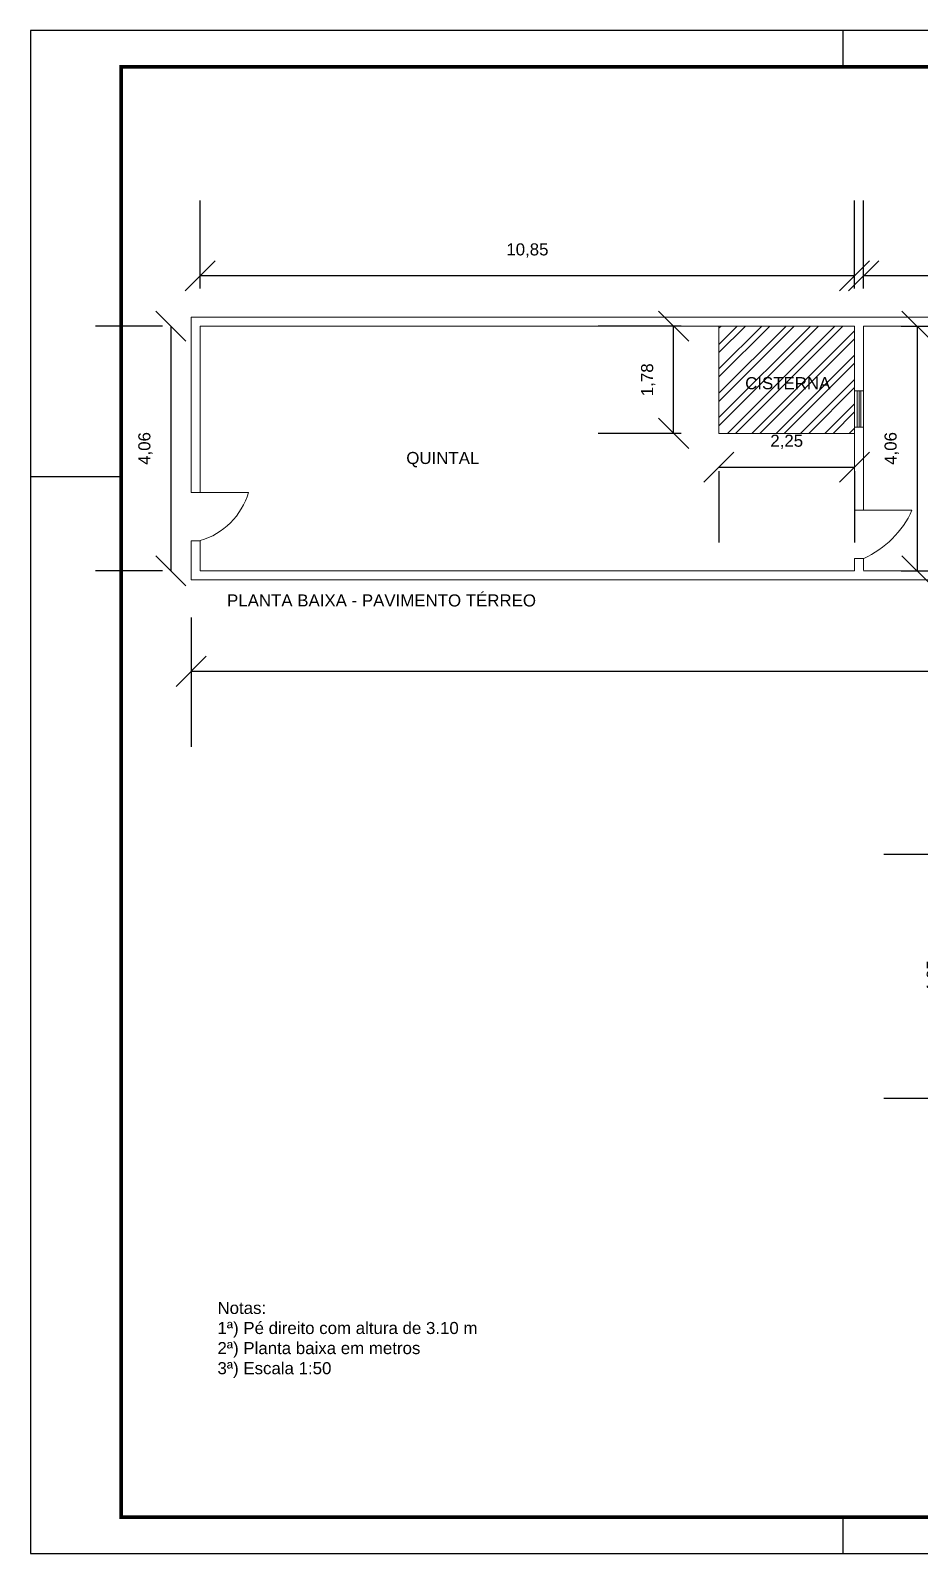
# Model space of a CAD drawing. Header units: metres. Extents: x 4134.4 to 4170.2, y 1413.2 to 1438.5.
# Drawn here: x 4134.42 to 4149.16, y 1413.25 to 1438.51 of the extents above; entities that cross this region are included whole.
import ezdxf

# ---------------------------------------------------------------- set-up
doc = ezdxf.new("R2010")
doc.units = ezdxf.units.M
doc.linetypes.add('ACAD_ISO02W100', pattern=[15, 12, -3])
doc.layers.add('ARQ-FOLHA', color=7, linetype='Continuous')
for name, color, linetype, lineweight in [('JANELA', 250, 'Continuous', 15), ('PAREDES', 7, 'Continuous', 5), ('PORTAS', 8, 'Continuous', 5)]:
    doc.layers.add(name, color=color, linetype=linetype, lineweight=lineweight)
doc.styles.get("Standard").update_dxf_attribs({"font": 'arial.ttf', "height": 0.2})
doc.dimstyles.new('ISO-25', dxfattribs={"dimtxt": 0.2, "dimasz": 0.5, "dimexe": 1.25, "dimexo": 0.625, "dimgap": 0.3, "dimtad": 1, "dimtxsty": 'Standard', "dimblk": 'OBLIQUE', "dimcen": 0.5, "dimadec": 0, "dimazin": 0, "dimtfac": 1, "dimtmove": 0, "dimatfit": 3, "dimldrblk": 'OBLIQUE', "dimfxl": 1, "dimarcsym": 0})

# ---------------------------------------------------------------- blocks, each defined once
blk = doc.blocks.new('FOLHA A2')
at = {"layer": 'ARQ-FOLHA'}
for p, q in [((594, 0), (0, 0)), ((0, 0), (0, -420)), ((224, -10), (224, 0)), ((0, -123), (25, -123)), ((224, -420), (224, -410)), ((0, -420), (594, -420))]:
    blk.add_line(p, q, dxfattribs=at)
at = {"layer": 'ARQ-FOLHA', "const_width": 1}
blk.add_lwpolyline([(25, -410), (584, -410), (584, -10), (25, -10), (25, -410)], dxfattribs=at)
blk = doc.blocks.new('_Oblique')
at = {"color": 0, "linetype": 'ByBlock', "lineweight": -2}
blk.add_line((-0.5, -0.5), (0.5, 0.5), dxfattribs=at)
blk = doc.blocks.new('*D18')
at = {"layer": 'Defpoints', "color": 0, "transparency": 16777216}
for p in [(4137.087, 1429.4), (4168.605, 1429.4), (4168.605, 1427.883)]:
    blk.add_point(p, dxfattribs=at)
at = {"layer": 'PAREDES', "color": 0, "lineweight": -2, "transparency": 16777216}
for p, q in [((4137.087, 1428.775), (4137.087, 1426.633)), ((4168.605, 1428.775), (4168.605, 1426.633)), ((4137.087, 1427.883), (4168.605, 1427.883))]:
    blk.add_line(p, q, dxfattribs=at)
at = {"layer": 'PAREDES', "color": 0, "lineweight": -2, "transparency": 16777216, "xscale": 0.5, "yscale": 0.5, "zscale": 0.5, "rotation": 180}
blk.add_blockref('_Oblique', (4137.087, 1427.883), dxfattribs=at)
at = {"layer": 'PAREDES', "color": 0, "lineweight": -2, "transparency": 16777216, "xscale": 0.5, "yscale": 0.5, "zscale": 0.5}
blk.add_blockref('_Oblique', (4168.605, 1427.883), dxfattribs=at)
at = {"layer": 'PAREDES', "color": 0, "transparency": 16777216, "insert": (4152.846, 1428.303), "char_height": 0.2, "attachment_point": 5}
blk.add_mtext('31,52', dxfattribs=at)
blk = doc.blocks.new('*D25')
at = {"layer": 'Defpoints', "color": 0, "transparency": 16777216}
for p in [(4148.237, 1434.444), (4148.237, 1433.61), (4151.827, 1433.61)]:
    blk.add_point(p, dxfattribs=at)
at = {"layer": 'PAREDES', "color": 0, "lineweight": -2, "transparency": 16777216}
for p, q in [((4148.237, 1434.235), (4148.237, 1435.694)), ((4151.827, 1434.235), (4151.827, 1435.694)), ((4151.827, 1434.444), (4148.237, 1434.444))]:
    blk.add_line(p, q, dxfattribs=at)
at = {"layer": 'PAREDES', "color": 0, "lineweight": -2, "transparency": 16777216, "xscale": 0.5, "yscale": 0.5, "zscale": 0.5, "rotation": 180}
blk.add_blockref('_Oblique', (4148.237, 1434.444), dxfattribs=at)
at = {"layer": 'PAREDES', "color": 0, "lineweight": -2, "transparency": 16777216, "xscale": 0.5, "yscale": 0.5, "zscale": 0.5}
blk.add_blockref('_Oblique', (4151.827, 1434.444), dxfattribs=at)
at = {"layer": 'PAREDES', "color": 0, "transparency": 16777216, "insert": (4150.032, 1434.864), "char_height": 0.2, "attachment_point": 5}
blk.add_mtext('3,59', dxfattribs=at)
blk = doc.blocks.new('*D26')
at = {"layer": 'Defpoints', "color": 0, "transparency": 16777216}
for p in [(4137.237, 1434.444), (4137.237, 1433.61), (4148.087, 1433.61)]:
    blk.add_point(p, dxfattribs=at)
at = {"layer": 'PAREDES', "color": 0, "lineweight": -2, "transparency": 16777216}
for p, q in [((4137.237, 1434.235), (4137.237, 1435.694)), ((4148.087, 1434.235), (4148.087, 1435.694)), ((4148.087, 1434.444), (4137.237, 1434.444))]:
    blk.add_line(p, q, dxfattribs=at)
at = {"layer": 'PAREDES', "color": 0, "lineweight": -2, "transparency": 16777216, "xscale": 0.5, "yscale": 0.5, "zscale": 0.5, "rotation": 180}
blk.add_blockref('_Oblique', (4137.237, 1434.444), dxfattribs=at)
at = {"layer": 'PAREDES', "color": 0, "lineweight": -2, "transparency": 16777216, "xscale": 0.5, "yscale": 0.5, "zscale": 0.5}
blk.add_blockref('_Oblique', (4148.087, 1434.444), dxfattribs=at)
at = {"layer": 'PAREDES', "color": 0, "transparency": 16777216, "insert": (4142.662, 1434.864), "char_height": 0.2, "attachment_point": 5}
blk.add_mtext('10,85', dxfattribs=at)
blk = doc.blocks.new('*D27')
at = {"layer": 'Defpoints', "color": 0, "transparency": 16777216}
for p in [(4137.237, 1433.61), (4136.75, 1429.55), (4137.237, 1429.55)]:
    blk.add_point(p, dxfattribs=at)
at = {"layer": 'PAREDES', "color": 0, "lineweight": -2, "transparency": 16777216}
for p, q in [((4136.612, 1433.61), (4135.5, 1433.61)), ((4136.75, 1433.61), (4136.75, 1429.55)), ((4136.612, 1429.55), (4135.5, 1429.55))]:
    blk.add_line(p, q, dxfattribs=at)
at = {"layer": 'PAREDES', "color": 0, "lineweight": -2, "transparency": 16777216, "xscale": 0.5, "yscale": 0.5, "zscale": 0.5}
for p, rotation in [((4136.75, 1433.61), 90), ((4136.75, 1429.55), 270)]:
    blk.add_blockref('_Oblique', p, dxfattribs=dict(at, rotation=rotation))
at = {"layer": 'PAREDES', "color": 0, "transparency": 16777216, "insert": (4136.329, 1431.58), "char_height": 0.2, "attachment_point": 5, "rotation": 90}
blk.add_mtext('4,06', dxfattribs=at)
blk = doc.blocks.new('*D28')
at = {"layer": 'Defpoints', "color": 0, "transparency": 16777216}
for p in [(4145.087, 1433.61), (4145.837, 1433.61), (4145.837, 1431.83)]:
    blk.add_point(p, dxfattribs=at)
at = {"layer": 'PAREDES', "color": 0, "lineweight": -2, "transparency": 16777216}
for p, q in [((4145.212, 1433.61), (4143.837, 1433.61)), ((4145.087, 1431.83), (4145.087, 1433.61)), ((4145.212, 1431.83), (4143.837, 1431.83))]:
    blk.add_line(p, q, dxfattribs=at)
at = {"layer": 'PAREDES', "color": 0, "lineweight": -2, "transparency": 16777216, "xscale": 0.5, "yscale": 0.5, "zscale": 0.5}
for p, rotation in [((4145.087, 1433.61), 90), ((4145.087, 1431.83), 270)]:
    blk.add_blockref('_Oblique', p, dxfattribs=dict(at, rotation=rotation))
at = {"layer": 'PAREDES', "color": 0, "transparency": 16777216, "insert": (4144.666, 1432.72), "char_height": 0.2, "attachment_point": 5, "rotation": 90}
blk.add_mtext('1,78', dxfattribs=at)
blk = doc.blocks.new('*D29')
at = {"layer": 'Defpoints', "color": 0, "transparency": 16777216}
for p in [(4145.837, 1431.83), (4148.087, 1431.83), (4148.087, 1431.27)]:
    blk.add_point(p, dxfattribs=at)
at = {"layer": 'PAREDES', "color": 0, "lineweight": -2, "transparency": 16777216}
for p, q in [((4145.837, 1431.27), (4148.087, 1431.27)), ((4145.837, 1431.205), (4145.837, 1430.02)), ((4148.087, 1431.205), (4148.087, 1430.02))]:
    blk.add_line(p, q, dxfattribs=at)
at = {"layer": 'PAREDES', "color": 0, "lineweight": -2, "transparency": 16777216, "xscale": 0.5, "yscale": 0.5, "zscale": 0.5, "rotation": 180}
blk.add_blockref('_Oblique', (4145.837, 1431.27), dxfattribs=at)
at = {"layer": 'PAREDES', "color": 0, "lineweight": -2, "transparency": 16777216, "xscale": 0.5, "yscale": 0.5, "zscale": 0.5}
blk.add_blockref('_Oblique', (4148.087, 1431.27), dxfattribs=at)
at = {"layer": 'PAREDES', "color": 0, "transparency": 16777216, "insert": (4146.962, 1431.69), "char_height": 0.2, "attachment_point": 5}
blk.add_mtext('2,25', dxfattribs=at)
blk = doc.blocks.new('*D30')
at = {"layer": 'Defpoints', "color": 0, "transparency": 16777216}
for p in [(4148.237, 1433.61), (4148.237, 1429.55), (4149.123, 1429.55)]:
    blk.add_point(p, dxfattribs=at)
at = {"layer": 'PAREDES', "color": 0, "lineweight": -2, "transparency": 16777216}
for p, q in [((4148.862, 1433.61), (4150.373, 1433.61)), ((4149.123, 1433.61), (4149.123, 1429.55)), ((4148.862, 1429.55), (4150.373, 1429.55))]:
    blk.add_line(p, q, dxfattribs=at)
at = {"layer": 'PAREDES', "color": 0, "lineweight": -2, "transparency": 16777216, "xscale": 0.5, "yscale": 0.5, "zscale": 0.5}
for p, rotation in [((4149.123, 1433.61), 90), ((4149.123, 1429.55), 270)]:
    blk.add_blockref('_Oblique', p, dxfattribs=dict(at, rotation=rotation))
at = {"layer": 'PAREDES', "color": 0, "transparency": 16777216, "insert": (4148.703, 1431.58), "char_height": 0.2, "attachment_point": 5, "rotation": 90}
blk.add_mtext('4,06', dxfattribs=at)
blk = doc.blocks.new('*D46')
at = {"layer": 'Defpoints', "color": 0, "transparency": 16777216}
for p in [(4151.027, 1424.844), (4149.821, 1420.794), (4151.027, 1420.794)]:
    blk.add_point(p, dxfattribs=at)
at = {"layer": 'PAREDES', "color": 0, "lineweight": -2, "transparency": 16777216}
for p, q in [((4150.402, 1424.844), (4148.571, 1424.844)), ((4149.821, 1424.844), (4149.821, 1420.794)), ((4150.402, 1420.794), (4148.571, 1420.794))]:
    blk.add_line(p, q, dxfattribs=at)
at = {"layer": 'PAREDES', "color": 0, "lineweight": -2, "transparency": 16777216, "xscale": 0.5, "yscale": 0.5, "zscale": 0.5}
for p, rotation in [((4149.821, 1424.844), 90), ((4149.821, 1420.794), 270)]:
    blk.add_blockref('_Oblique', p, dxfattribs=dict(at, rotation=rotation))
at = {"layer": 'PAREDES', "color": 0, "transparency": 16777216, "insert": (4149.401, 1422.819), "char_height": 0.2, "attachment_point": 5, "rotation": 90}
blk.add_mtext('4,05', dxfattribs=at)

msp = doc.modelspace()

# ---------------------------------------------------------------- hatches: boundary and pattern name
at = {"layer": 'PORTAS'}
h = msp.add_hatch(dxfattribs=at)
h.set_pattern_fill('ANSI32', color=256, scale=0.03)
h.set_pattern_definition([(45, (-4.64857, 2.08525), (-0.202055763, 0.202055763), []), (45, (-4.51387, 2.08525), (-0.202055763, 0.202055763), [])])
h.paths.add_polyline_path([(4148.087, 1431.83), (4148.087, 1433.61), (4145.837, 1433.61), (4145.837, 1431.83)])

# ---------------------------------------------------------------- linework, layer by layer
at = {"layer": 'JANELA'}
for p, q in [((4148.237, 1432.534), (4148.087, 1432.534)), ((4148.237, 1431.934), (4148.087, 1431.934))]:
    msp.add_line(p, q, dxfattribs=at)
at = {"layer": 'JANELA', "linetype": 'ACAD_ISO02W100'}
for p, q in [((4148.132, 1431.934), (4148.132, 1432.534)), ((4148.162, 1431.934), (4148.162, 1432.534)), ((4148.192, 1431.934), (4148.192, 1432.534))]:
    msp.add_line(p, q, dxfattribs=at)
at = {"layer": 'PAREDES'}
for p, q in [((4148.087, 1433.76), (4137.087, 1433.76)), ((4137.087, 1433.76), (4137.087, 1430.85)), ((4148.087, 1433.61), (4137.237, 1433.61)), ((4137.237, 1433.61), (4137.237, 1430.85)), ((4145.837, 1431.83), (4145.837, 1433.61)), ((4151.827, 1433.76), (4148.087, 1433.76)), ((4148.087, 1433.61), (4148.087, 1430.556)), ((4151.827, 1433.61), (4148.237, 1433.61)), ((4148.237, 1433.61), (4148.237, 1430.556)), ((4148.087, 1431.83), (4145.837, 1431.83)), ((4137.237, 1430.85), (4137.087, 1430.85)), ((4148.087, 1430.556), (4148.237, 1430.556)), ((4137.087, 1430.05), (4137.087, 1429.4)), ((4137.237, 1430.05), (4137.087, 1430.05)), ((4137.237, 1430.05), (4137.237, 1429.55)), ((4148.087, 1429.756), (4148.087, 1429.55)), ((4148.087, 1429.756), (4148.237, 1429.756)), ((4148.237, 1429.756), (4148.237, 1429.56)), ((4148.087, 1429.4), (4137.087, 1429.4)), ((4148.087, 1429.55), (4137.237, 1429.55)), ((4163.175, 1429.4), (4148.087, 1429.4)), ((4163.175, 1429.55), (4148.237, 1429.55))]:
    msp.add_line(p, q, dxfattribs=at)
at = {"layer": 'PORTAS'}
for p, q in [((4137.237, 1430.85), (4138.037, 1430.85)), ((4148.237, 1430.556), (4149.039, 1430.556))]:
    msp.add_line(p, q, dxfattribs=at)
for centre, radius, start, end in [((4136.909, 1431.178), 1.174, 286.1886, 343.8114), ((4147.578, 1431.217), 1.604, 294.3453, 335.6547)]:
    msp.add_arc(centre, radius, start, end, dxfattribs=at)

# ---------------------------------------------------------------- block references
at = {"layer": 'ARQ-FOLHA', "xscale": 0.06015716962304515, "yscale": 0.06015716962304515, "zscale": 0.06015716962304515}
msp.add_blockref('FOLHA A2', (4134.422, 1438.514), dxfattribs=at)

# ---------------------------------------------------------------- texts
at = {"layer": 'PAREDES', "char_height": 0.2, "attachment_point": 1}
for s, width, insert in [('CISTERNA', 1.39339, (4146.273, 1432.763)), ('QUINTAL', 2.9231, (4140.654, 1431.522)), ('PLANTA BAIXA - PAVIMENTO TÉRREO', 7.99162, (4137.682, 1429.159)), ('Notas:\\P1ª) Pé direito com altura de 3.10 m\\P2ª) Planta baixa em metros\\P3ª) Escala 1:50', 6.61735, (4137.523, 1417.423))]:
    msp.add_mtext_dynamic_manual_height_columns(s, width=width, gutter_width=1, heights=[0], dxfattribs=dict(at, insert=insert))

# ---------------------------------------------------------------- dimensions: what is measured, and where the dimension line sits
at = {"layer": 'PAREDES'}
for base, p1, p2, picture, middle in [((4137.237, 1434.444), (4148.087, 1433.61), (4137.237, 1433.61), '*D26', (4142.662, 1434.864)), ((4148.237, 1434.444), (4151.827, 1433.61), (4148.237, 1433.61), '*D25', (4150.032, 1434.864)), ((4148.087, 1431.27), (4145.837, 1431.83), (4148.087, 1431.83), '*D29', (4146.962, 1431.69)), ((4168.605, 1427.883), (4137.087, 1429.4), (4168.605, 1429.4), '*D18', (4152.846, 1428.303))]:
    dim = msp.add_linear_dim(base=base, p1=p1, p2=p2, dimstyle='ISO-25', dxfattribs=at)
    dim.commit()
    dim.dimension.update_dxf_attribs({"geometry": picture, "text_midpoint": middle})
for base, p1, p2, picture, middle in [((4136.75, 1429.55), (4137.237, 1433.61), (4137.237, 1429.55), '*D27', (4136.329, 1431.58)), ((4145.087, 1433.61), (4145.837, 1431.83), (4145.837, 1433.61), '*D28', (4144.666, 1432.72)), ((4149.123, 1429.55), (4148.237, 1433.61), (4148.237, 1429.55), '*D30', (4148.703, 1431.58)), ((4149.821, 1420.794), (4151.027, 1424.844), (4151.027, 1420.794), '*D46', (4149.401, 1422.819))]:
    dim = msp.add_linear_dim(base=base, p1=p1, p2=p2, angle=90, dimstyle='ISO-25', dxfattribs=at)
    dim.commit()
    dim.dimension.update_dxf_attribs({"geometry": picture, "text_midpoint": middle})

doc.saveas('drawing.dxf')
